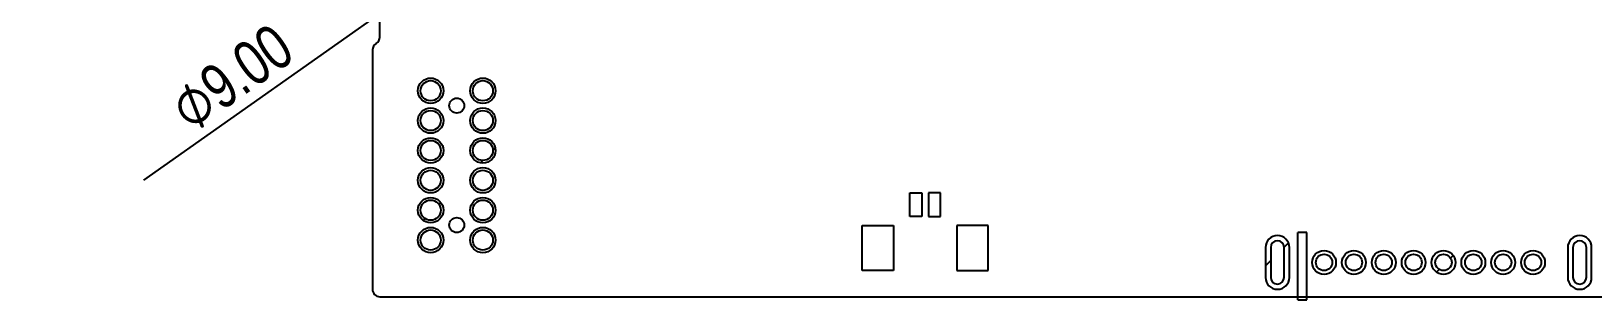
# Model space of a CAD drawing. Header units: millimetres. Extents: x 0 to 841, y 0 to 594.
# Drawn here: x 279.6 to 384.2, y 381.2 to 399.2 of the extents above; entities that cross this region are included whole.
import ezdxf

# ---------------------------------------------------------------- set-up
doc = ezdxf.new("R2010")
doc.units = ezdxf.units.MM
doc.header["$LTSCALE"] = 46.255
doc.layers.get('0').update_dxf_attribs({"linetype": 'CONTINUOUS'})
doc.layers.add('ASSEM_MEM', color=7, linetype='CONTINUOUS')
doc.styles.get("Standard").update_dxf_attribs({"font": 'txt', "width": 0.8})
doc.styles.add('TEXTSTYLE_3', font='symbol_asme.ttf')
doc.dimstyles.new('DIMSTYLE_2', dxfattribs={"dimtxt": 3, "dimasz": 2.1, "dimexe": 2, "dimexo": 1, "dimtad": 1, "dimzin": 0, "dimdsep": 46, "dimtxsty": 'STANDARD', "dimblk": '_FILLED', "dimblk1": '_FILLED', "dimblk2": '_FILLED', "dimcen": 0.09, "dimazin": 0, "dimtp": 0.01, "dimtm": 0.01, "dimtfac": 1, "dimtmove": 0, "dimatfit": 2, "dimldrblk": '_FILLED', "dimfxl": 1, "dimtolj": 1, "dimtzin": 0, "dimarcsym": 0})

# ---------------------------------------------------------------- blocks, each defined once
blk = doc.blocks.new('_FILLED')
at = {"color": 0, "linetype": 'BYBLOCK'}
blk.add_solid([(0, 0), (-1, 0.167), (-1, -0.167)], dxfattribs=at)
blk = doc.blocks.new('*D13')
at = {"color": 2, "linetype": 'CONTINUOUS'}
for p, q in [((311.82, 406.69), (308.14, 404.09)), ((308.14, 404.09), (287.09, 389.23)), ((304.46, 401.49), (308.14, 404.09))]:
    blk.add_line(p, q, dxfattribs=at)
at = {"color": 2, "linetype": 'CONTINUOUS', "xscale": 2.1, "yscale": 2.1, "zscale": 2.1}
for p, rotation in [((311.82, 406.69), 35.2284190489), ((304.46, 401.49), 215.2284190489)]:
    blk.add_blockref('_FILLED', p, dxfattribs=dict(at, rotation=rotation))
at = {"color": 2, "linetype": 'CONTINUOUS', "insert": (295.66, 399.87), "char_height": 3, "width": 19.7077, "attachment_point": 3, "rotation": 35.2284, "line_spacing_factor": 0.9, "style": 'TEXTSTYLE_3'}
blk.add_mtext('⌀\\ftxt;{\\W0.8;9.00}', dxfattribs=at)

msp = doc.modelspace()

# ---------------------------------------------------------------- linework, layer by layer
at = {"layer": 'ASSEM_MEM', "color": 7, "linetype": 'CONTINUOUS'}
for p, q in [((302.92, 398.816), (302.92, 411.23)), ((302.42, 397.95), (302.42, 381.92)), ((302.92, 381.42), (488.558, 381.42))]:
    msp.add_line(p, q, dxfattribs=at)
at = {"layer": 'ASSEM_MEM', "color": 2, "linetype": 'CONTINUOUS'}
for p, q in [((310.495, 391.219), (310.655, 391.379)), ((309.661, 390.385), (309.821, 390.545)), ((306.877, 387.601), (307.003, 387.726)), ((305.814, 386.537), (305.939, 386.663)), ((363.494, 384.75), (363.78, 385.036)), ((364.42, 385.676), (364.464, 385.72)), ((374.641, 384.004), (374.822, 384.184)), ((362.245, 383.501), (362.595, 383.851)), ((373.706, 383.068), (373.886, 383.249))]:
    msp.add_line(p, q, dxfattribs=at)
at = {"layer": 'ASSEM_MEM', "color": 4, "linetype": 'CONTINUOUS'}
for p, q in [((338.42, 386.79), (338.42, 388.39)), ((338.42, 388.39), (339.22, 388.39)), ((339.22, 388.39), (339.22, 386.79)), ((339.67, 388.39), (339.67, 386.79)), ((340.47, 388.39), (339.67, 388.39)), ((340.47, 386.79), (340.47, 388.39)), ((335.22, 383.19), (335.22, 386.19)), ((335.22, 386.19), (337.32, 386.19)), ((337.32, 386.19), (337.32, 383.19)), ((339.22, 386.79), (338.42, 386.79)), ((339.67, 386.79), (340.47, 386.79)), ((341.57, 386.19), (341.57, 383.19)), ((343.67, 386.19), (341.57, 386.19)), ((343.67, 383.19), (343.67, 386.19)), ((365.02, 385.72), (364.42, 385.72)), ((364.42, 381.22), (364.42, 385.72)), ((365.02, 381.22), (365.02, 385.72)), ((362.245, 384.72), (362.245, 382.72)), ((362.595, 384.72), (362.595, 382.72)), ((363.495, 382.72), (363.495, 384.72)), ((363.845, 382.72), (363.845, 384.72)), ((382.495, 384.72), (382.495, 382.72)), ((382.845, 384.72), (382.845, 382.72)), ((383.745, 382.72), (383.745, 384.72)), ((384.095, 382.72), (384.095, 384.72)), ((337.32, 383.19), (335.22, 383.19)), ((341.57, 383.19), (343.67, 383.19)), ((364.42, 381.22), (365.02, 381.22))]:
    msp.add_line(p, q, dxfattribs=at)
for centre, radius in [((306.32, 395.22), 0.85), ((306.32, 395.22), 0.675), ((309.82, 395.22), 0.85), ((309.82, 395.22), 0.675), ((306.32, 393.22), 0.85), ((306.32, 393.22), 0.675), ((309.82, 393.22), 0.85), ((309.82, 393.22), 0.675), ((306.32, 391.22), 0.85), ((306.32, 391.22), 0.675), ((309.82, 391.22), 0.85), ((309.82, 391.22), 0.675), ((306.32, 389.22), 0.85), ((306.32, 389.22), 0.675), ((309.82, 389.22), 0.85), ((309.82, 389.22), 0.675), ((306.32, 387.22), 0.85), ((306.32, 387.22), 0.675), ((309.82, 387.22), 0.85), ((309.82, 387.22), 0.675), ((306.32, 385.22), 0.85), ((309.82, 385.22), 0.85), ((306.32, 385.22), 0.675), ((309.82, 385.22), 0.675), ((366.17, 383.72), 0.8), ((366.17, 383.72), 0.55), ((368.17, 383.72), 0.8), ((368.17, 383.72), 0.55), ((370.17, 383.72), 0.8), ((370.17, 383.72), 0.55), ((372.17, 383.72), 0.8), ((372.17, 383.72), 0.55), ((374.17, 383.72), 0.8), ((374.17, 383.72), 0.55), ((376.17, 383.72), 0.8), ((376.17, 383.72), 0.55), ((378.17, 383.72), 0.8), ((378.17, 383.72), 0.55), ((380.17, 383.72), 0.8), ((380.17, 383.72), 0.55)]:
    msp.add_circle(centre, radius, dxfattribs=at)
at = {"layer": 'ASSEM_MEM', "color": 7, "linetype": 'CONTINUOUS'}
for centre in [(308.07, 394.22), (308.07, 386.22)]:
    msp.add_circle(centre, 0.5, dxfattribs=at)
for centre, start, end in [((302.42, 398.816), 300, 360), ((302.92, 397.95), 120, 180), ((302.92, 381.92), 180, 270)]:
    msp.add_arc(centre, 0.5, start, end, dxfattribs=at)
at = {"layer": 'ASSEM_MEM', "color": 4, "linetype": 'CONTINUOUS'}
for centre, radius, start, end in [((363.045, 384.72), 0.8, 0, 180), ((363.045, 384.72), 0.45, 0, 180), ((383.295, 384.72), 0.8, 0, 180), ((383.295, 384.72), 0.45, 0, 180), ((363.045, 382.72), 0.8, 180, 360), ((363.045, 382.72), 0.45, 180, 360), ((383.295, 382.72), 0.8, 180, 360), ((383.295, 382.72), 0.45, 180, 360)]:
    msp.add_arc(centre, radius, start, end, dxfattribs=at)

# ---------------------------------------------------------------- dimensions: what is measured, and where the dimension line sits
at = {"color": 2, "linetype": 'CONTINUOUS'}
dim = msp.add_diameter_dim_2p(p1=(304.464, 401.494), p2=(311.816, 406.686), text='{\\fSymbol_ASME;\\W1.0;⌀}<>', dimstyle='DIMSTYLE_2', override={"dimpost": '<>'}, dxfattribs=at)
dim.commit()
dim.dimension.update_dxf_attribs({"geometry": '*D13', "text_midpoint": (291.161, 394.854), "dimtype": 163})

doc.saveas('drawing.dxf')
